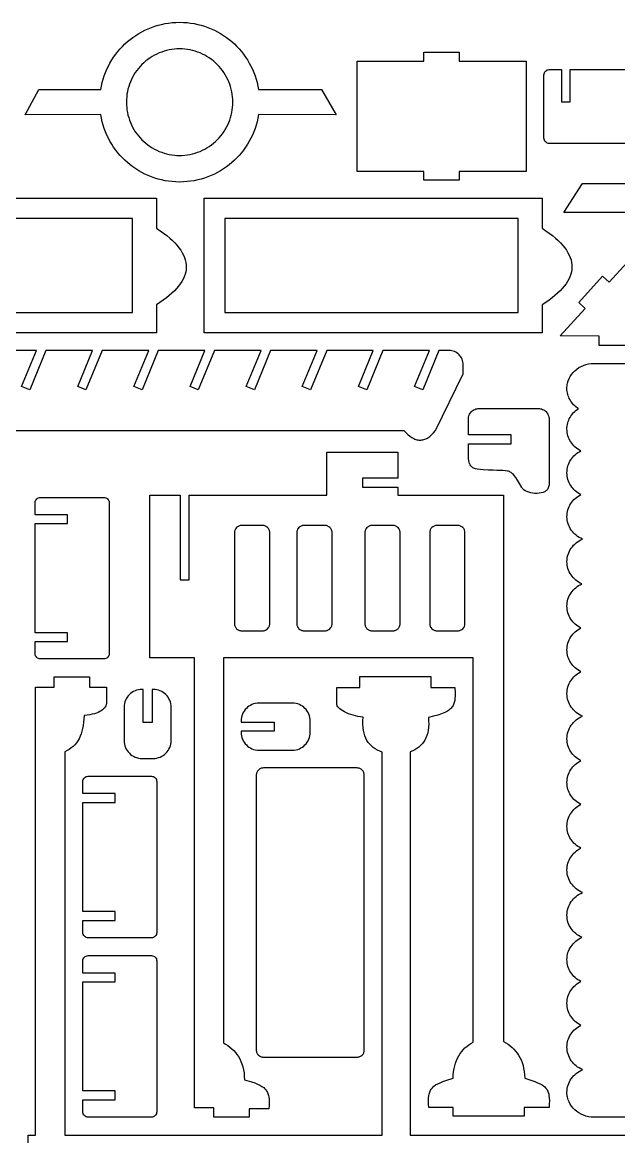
# Model space of a CAD drawing. Extents: x -399 to 499, y -399 to 499.
# Drawn here: x -208.4 to -74, y 244 to 495.2 of the extents above; entities that cross this region are included whole.
import ezdxf

# ---------------------------------------------------------------- set-up
doc = ezdxf.new("R2010")
doc.units = 0
doc.layers.add('DEFAULT_LAYER', color=1, linetype='CONTINUOUS')

msp = doc.modelspace()

# ---------------------------------------------------------------- linework, layer by layer
at = {"layer": 'DEFAULT_LAYER'}
for points in [[(-172.91, 495.2), (-172.08, 495.18), (-171.25, 495.12), (-170.43, 495.03), (-169.63, 494.9), (-168.83, 494.73), (-168.05, 494.54), (-167.29, 494.3), (-166.54, 494.04), (-165.8, 493.74), (-165.08, 493.41), (-164.38, 493.05), (-163.7, 492.66), (-163.03, 492.25), (-162.39, 491.8), (-161.77, 491.33), (-161.16, 490.84), (-160.58, 490.31), (-160.03, 489.77), (-159.49, 489.2), (-158.99, 488.6), (-158.5, 487.99), (-158.05, 487.35), (-157.62, 486.7), (-157.22, 486.02), (-156.85, 485.33), (-156.51, 484.62), (-156.2, 483.89), (-155.92, 483.14), (-155.67, 482.38), (-155.46, 481.61), (-155.28, 480.82), (-155.13, 480.02), (-140.91, 480.02), (-137.67, 474.35), (-155.13, 474.38), (-155.28, 473.58), (-155.46, 472.79), (-155.67, 472.01), (-155.92, 471.26), (-156.2, 470.51), (-156.51, 469.78), (-156.85, 469.07), (-157.22, 468.38), (-157.62, 467.7), (-158.05, 467.05), (-158.5, 466.41), (-158.99, 465.79), (-159.49, 465.2), (-160.03, 464.63), (-160.58, 464.09), (-161.16, 463.56), (-161.77, 463.07), (-162.39, 462.59), (-163.03, 462.15), (-163.7, 461.73), (-164.38, 461.35), (-165.08, 460.99), (-165.8, 460.66), (-166.54, 460.36), (-167.29, 460.1), (-168.05, 459.86), (-168.83, 459.66), (-169.63, 459.5), (-170.43, 459.37), (-171.25, 459.28), (-172.08, 459.22), (-172.91, 459.2), (-173.75, 459.22), (-174.58, 459.28), (-175.4, 459.37), (-176.2, 459.5), (-176.99, 459.66), (-177.77, 459.86), (-178.54, 460.1), (-179.29, 460.36), (-180.03, 460.66), (-180.74, 460.99), (-181.45, 461.35), (-182.13, 461.73), (-182.79, 462.15), (-183.44, 462.59), (-184.06, 463.07), (-184.66, 463.56), (-185.24, 464.09), (-185.8, 464.63), (-186.33, 465.2), (-186.84, 465.79), (-187.32, 466.41), (-187.78, 467.05), (-188.21, 467.7), (-188.61, 468.38), (-188.98, 469.07), (-189.32, 469.78), (-189.63, 470.51), (-189.91, 471.26), (-190.16, 472.01), (-190.37, 472.79), (-190.55, 473.58), (-190.69, 474.38), (-207.73, 474.35), (-204.64, 480.06), (-190.69, 480.02), (-190.55, 480.82), (-190.37, 481.61), (-190.16, 482.38), (-189.91, 483.14), (-189.63, 483.89), (-189.32, 484.62), (-188.98, 485.33), (-188.61, 486.02), (-188.21, 486.7), (-187.78, 487.35), (-187.32, 487.99), (-186.84, 488.6), (-186.33, 489.2), (-185.8, 489.77), (-185.24, 490.31), (-184.66, 490.84), (-184.06, 491.33), (-183.44, 491.8), (-182.79, 492.25), (-182.13, 492.66), (-181.45, 493.05), (-180.74, 493.41), (-180.03, 493.74), (-179.29, 494.04), (-178.54, 494.3), (-177.77, 494.54), (-176.99, 494.73), (-176.2, 494.9), (-175.4, 495.03), (-174.58, 495.12), (-173.75, 495.18), (-172.91, 495.2)], [(-172.91, 489.2), (-173.51, 489.18), (-174.1, 489.14), (-174.69, 489.07), (-175.27, 488.97), (-175.84, 488.84), (-176.4, 488.68), (-176.96, 488.5), (-177.51, 488.29), (-178.04, 488.05), (-178.56, 487.79), (-179.07, 487.5), (-179.57, 487.18), (-180.05, 486.84), (-180.52, 486.48), (-180.97, 486.09), (-181.4, 485.68), (-181.81, 485.25), (-182.2, 484.8), (-182.56, 484.34), (-182.9, 483.86), (-183.21, 483.36), (-183.5, 482.85), (-183.76, 482.33), (-184, 481.79), (-184.21, 481.25), (-184.39, 480.69), (-184.55, 480.12), (-184.68, 479.55), (-184.78, 478.97), (-184.85, 478.39), (-184.9, 477.79), (-184.91, 477.2), (-184.9, 476.6), (-184.85, 476.01), (-184.78, 475.43), (-184.68, 474.85), (-184.55, 474.27), (-184.39, 473.71), (-184.21, 473.15), (-184, 472.61), (-183.76, 472.07), (-183.5, 471.55), (-183.21, 471.04), (-182.9, 470.54), (-182.56, 470.06), (-182.2, 469.59), (-181.81, 469.15), (-181.4, 468.71), (-180.97, 468.3), (-180.52, 467.92), (-180.05, 467.55), (-179.57, 467.22), (-179.07, 466.9), (-178.56, 466.61), (-178.04, 466.35), (-177.51, 466.11), (-176.96, 465.9), (-176.4, 465.72), (-175.84, 465.56), (-175.27, 465.43), (-174.69, 465.33), (-174.1, 465.26), (-173.51, 465.21), (-172.91, 465.2), (-172.32, 465.21), (-171.73, 465.26), (-171.14, 465.33), (-170.56, 465.43), (-169.99, 465.56), (-169.42, 465.72), (-168.87, 465.9), (-168.32, 466.11), (-167.79, 466.35), (-167.26, 466.61), (-166.75, 466.9), (-166.26, 467.22), (-165.77, 467.55), (-165.31, 467.92), (-164.86, 468.3), (-164.43, 468.71), (-164.02, 469.15), (-163.63, 469.59), (-163.27, 470.06), (-162.93, 470.54), (-162.62, 471.04), (-162.33, 471.55), (-162.06, 472.07), (-161.83, 472.61), (-161.62, 473.15), (-161.43, 473.71), (-161.28, 474.27), (-161.15, 474.85), (-161.05, 475.43), (-160.97, 476.01), (-160.93, 476.6), (-160.91, 477.2), (-160.93, 477.79), (-160.97, 478.39), (-161.05, 478.97), (-161.15, 479.55), (-161.28, 480.12), (-161.43, 480.69), (-161.62, 481.25), (-161.83, 481.79), (-162.06, 482.33), (-162.33, 482.85), (-162.62, 483.36), (-162.93, 483.86), (-163.27, 484.34), (-163.63, 484.8), (-164.02, 485.25), (-164.43, 485.68), (-164.86, 486.09), (-165.31, 486.48), (-165.77, 486.84), (-166.26, 487.18), (-166.75, 487.5), (-167.26, 487.79), (-167.79, 488.05), (-168.32, 488.29), (-168.87, 488.5), (-169.42, 488.68), (-169.99, 488.84), (-170.56, 488.97), (-171.14, 489.07), (-171.73, 489.14), (-172.32, 489.18), (-172.91, 489.2)], [(-132.94, 461.59), (-132.94, 486.46), (-117.89, 486.46), (-117.89, 488.47), (-109.89, 488.47), (-109.89, 486.46), (-94.84, 486.46), (-94.84, 461.59), (-109.89, 461.59), (-109.89, 459.59), (-117.89, 459.59), (-117.89, 461.59), (-132.94, 461.59)], [(-91.22, 425.22), (-167.42, 425.22), (-167.42, 455.56), (-91.22, 455.56), (-91.22, 448.77), (-90.39, 448.21), (-89.62, 447.66), (-88.9, 447.11), (-88.24, 446.56), (-87.63, 446.01), (-87.08, 445.46), (-86.58, 444.91), (-86.14, 444.36), (-85.75, 443.81), (-85.41, 443.27), (-85.13, 442.72), (-84.9, 442.18), (-84.72, 441.64), (-84.6, 441.09), (-84.53, 440.55), (-84.51, 440.01), (-84.55, 439.47), (-84.64, 438.93), (-84.77, 438.4), (-84.96, 437.86), (-85.21, 437.32), (-85.5, 436.79), (-85.85, 436.25), (-86.24, 435.72), (-86.69, 435.19), (-87.18, 434.66), (-87.73, 434.12), (-88.33, 433.59), (-88.98, 433.06), (-89.67, 432.54), (-90.42, 432.01), (-91.22, 431.48), (-91.22, 425.22)], [(-183.51, 450.97), (-249.66, 450.97), (-249.66, 429.81), (-183.51, 429.81), (-183.51, 450.97)], [(-96.6, 450.97), (-162.74, 450.97), (-162.74, 429.81), (-96.6, 429.81), (-96.6, 450.97)], [(-89.65, 405.75), (-89.65, 402.1), (-89.65, 398.46), (-89.65, 394.82), (-89.65, 391.18), (-89.66, 390.93), (-89.7, 390.7), (-89.76, 390.47), (-89.84, 390.25), (-89.93, 390.07), (-90.03, 389.91), (-90.16, 389.76), (-90.3, 389.63), (-90.46, 389.51), (-90.63, 389.4), (-90.81, 389.31), (-91.01, 389.23), (-91.43, 389.11), (-91.88, 389.04), (-92.36, 389.01), (-92.84, 389.02), (-93.32, 389.07), (-93.79, 389.16), (-94.24, 389.28), (-94.66, 389.44), (-95.03, 389.62), (-95.35, 389.83), (-95.49, 389.94), (-95.61, 390.06), (-95.71, 390.19), (-95.8, 390.31), (-96.3, 391.22), (-96.75, 391.98), (-97.15, 392.59), (-97.51, 393.08), (-97.69, 393.28), (-97.87, 393.45), (-98.05, 393.6), (-98.23, 393.73), (-98.41, 393.83), (-98.61, 393.92), (-98.81, 393.99), (-99.03, 394.05), (-99.5, 394.13), (-100.05, 394.17), (-101.43, 394.2), (-102.3, 394.22), (-103.32, 394.26), (-104.49, 394.35), (-105.84, 394.49), (-106.27, 394.56), (-106.48, 394.61), (-106.67, 394.69), (-106.85, 394.78), (-107.02, 394.91), (-107.17, 395.06), (-107.32, 395.25), (-107.44, 395.47), (-107.56, 395.74), (-107.65, 396.06), (-107.73, 396.42), (-107.79, 396.84), (-107.83, 397.32), (-107.85, 397.86), (-107.85, 398.46), (-107.84, 400.19), (-98.22, 400.19), (-98.22, 402.19), (-107.85, 402.19), (-107.85, 405.75), (-107.84, 405.99), (-107.8, 406.23), (-107.74, 406.46), (-107.66, 406.68), (-107.56, 406.89), (-107.44, 407.09), (-107.3, 407.27), (-107.15, 407.44), (-106.98, 407.6), (-106.79, 407.74), (-106.59, 407.86), (-106.38, 407.96), (-106.16, 408.04), (-105.93, 408.1), (-105.7, 408.13), (-105.45, 408.15), (-102.1, 408.15), (-98.75, 408.15), (-95.4, 408.15), (-92.05, 408.15), (-91.8, 408.13), (-91.57, 408.1), (-91.34, 408.04), (-91.12, 407.96), (-90.91, 407.86), (-90.71, 407.74), (-90.52, 407.6), (-90.35, 407.44), (-90.2, 407.27), (-90.06, 407.09), (-89.94, 406.89), (-89.84, 406.68), (-89.76, 406.46), (-89.7, 406.23), (-89.66, 405.99), (-89.65, 405.75)], [(-99.91, 388.64), (-99.91, 362), (-99.91, 351.95), (-99.91, 265.47), (-99.4, 265.18), (-98.91, 264.86), (-98.44, 264.52), (-98, 264.15), (-97.59, 263.76), (-97.2, 263.33), (-96.84, 262.87), (-96.52, 262.39), (-96.22, 261.86), (-95.96, 261.31), (-95.73, 260.72), (-95.54, 260.09), (-95.39, 259.42), (-95.27, 258.72), (-95.19, 257.97), (-95.15, 257.18), (-93.54, 256.68), (-92.85, 256.44), (-92.24, 256.19), (-91.7, 255.94), (-91.23, 255.67), (-90.82, 255.38), (-90.65, 255.22), (-90.48, 255.06), (-90.33, 254.88), (-90.2, 254.7), (-90.08, 254.5), (-89.98, 254.29), (-89.89, 254.07), (-89.81, 253.84), (-89.74, 253.59), (-89.69, 253.33), (-89.62, 252.75), (-89.6, 252.11), (-89.62, 251.38), (-89.68, 250.57), (-91.95, 250.57), (-94.09, 250.57), (-95.31, 250.57), (-95.31, 248.63), (-95.46, 248.63), (-99.91, 248.63), (-106.79, 248.63), (-111.16, 248.63), (-111.31, 248.63), (-111.31, 250.57), (-112.36, 250.57), (-114.22, 250.57), (-116.77, 250.57), (-116.83, 251.38), (-116.85, 252.11), (-116.83, 252.75), (-116.76, 253.33), (-116.71, 253.59), (-116.64, 253.84), (-116.57, 254.07), (-116.47, 254.29), (-116.37, 254.5), (-116.25, 254.7), (-116.12, 254.88), (-115.97, 255.06), (-115.81, 255.22), (-115.63, 255.38), (-115.22, 255.67), (-114.75, 255.94), (-114.21, 256.19), (-113.6, 256.44), (-112.91, 256.68), (-111.3, 257.18), (-111.27, 257.95), (-111.19, 258.67), (-111.08, 259.36), (-110.93, 260.01), (-110.75, 260.62), (-110.54, 261.2), (-110.29, 261.75), (-110.01, 262.26), (-109.7, 262.74), (-109.36, 263.2), (-109, 263.62), (-108.61, 264.01), (-108.19, 264.38), (-107.75, 264.72), (-107.28, 265.04), (-106.79, 265.33), (-106.79, 351.95), (-163.06, 351.95), (-163.06, 265.16), (-162.55, 264.87), (-162.06, 264.56), (-161.59, 264.21), (-161.15, 263.84), (-160.73, 263.45), (-160.35, 263.02), (-159.99, 262.57), (-159.66, 262.08), (-159.37, 261.56), (-159.11, 261), (-158.88, 260.41), (-158.69, 259.78), (-158.53, 259.11), (-158.41, 258.41), (-158.34, 257.66), (-158.3, 256.87), (-156.69, 256.37), (-156, 256.13), (-155.39, 255.88), (-154.85, 255.63), (-154.38, 255.36), (-153.97, 255.07), (-153.79, 254.91), (-153.63, 254.75), (-153.48, 254.57), (-153.35, 254.39), (-153.23, 254.19), (-153.12, 253.99), (-153.03, 253.77), (-152.96, 253.53), (-152.89, 253.28), (-152.84, 253.02), (-152.77, 252.44), (-152.75, 251.8), (-152.77, 251.07), (-152.83, 250.26), (-157.21, 250.26), (-157.21, 248.41), (-157.24, 248.41), (-165.18, 248.41), (-165.21, 248.41), (-165.21, 250.26), (-165.18, 250.26), (-165.18, 250.52), (-169.59, 250.52), (-169.59, 351.95), (-179.64, 351.95), (-179.64, 388.64), (-172.76, 388.64), (-172.76, 369.5), (-170.73, 369.5), (-170.73, 388.64), (-139.72, 388.64), (-139.72, 398.34), (-123.72, 398.34), (-123.72, 392.45), (-131.72, 392.45), (-131.72, 390.45), (-123.72, 390.45), (-123.72, 388.64), (-99.91, 388.64)], [(-188.8, 386.92), (-188.8, 352.9), (-188.83, 352.65), (-188.9, 352.43), (-189.01, 352.23), (-189.16, 352.05), (-189.33, 351.9), (-189.54, 351.79), (-189.76, 351.72), (-190, 351.7), (-204.27, 351.7), (-204.51, 351.72), (-204.74, 351.79), (-204.94, 351.9), (-205.12, 352.05), (-205.27, 352.23), (-205.38, 352.43), (-205.45, 352.65), (-205.47, 352.9), (-205.47, 355.62), (-198.18, 355.62), (-198.18, 357.62), (-205.47, 357.62), (-205.47, 382.2), (-198.18, 382.2), (-198.18, 384.2), (-205.47, 384.2), (-205.47, 386.92), (-205.45, 387.16), (-205.38, 387.39), (-205.27, 387.59), (-205.12, 387.77), (-204.94, 387.91), (-204.74, 388.02), (-204.51, 388.1), (-204.27, 388.12), (-190, 388.12), (-189.76, 388.1), (-189.54, 388.02), (-189.33, 387.91), (-189.16, 387.77), (-189.01, 387.59), (-188.9, 387.39), (-188.83, 387.16), (-188.8, 386.92)], [(-160.55, 380.17), (-160.55, 359.65), (-160.54, 359.49), (-160.52, 359.33), (-160.48, 359.18), (-160.43, 359.03), (-160.36, 358.89), (-160.28, 358.76), (-160.08, 358.52), (-159.84, 358.32), (-159.71, 358.24), (-159.57, 358.18), (-159.43, 358.12), (-159.27, 358.08), (-159.11, 358.06), (-158.95, 358.05), (-154.21, 358.05), (-154.05, 358.06), (-153.89, 358.08), (-153.74, 358.12), (-153.59, 358.18), (-153.45, 358.24), (-153.32, 358.32), (-153.08, 358.52), (-152.89, 358.76), (-152.81, 358.89), (-152.74, 359.03), (-152.69, 359.18), (-152.65, 359.33), (-152.62, 359.49), (-152.61, 359.65), (-152.61, 380.17), (-152.62, 380.34), (-152.65, 380.5), (-152.69, 380.65), (-152.74, 380.8), (-152.81, 380.94), (-152.89, 381.07), (-153.08, 381.3), (-153.32, 381.5), (-153.45, 381.58), (-153.59, 381.65), (-153.74, 381.7), (-153.89, 381.74), (-154.05, 381.77), (-154.21, 381.77), (-158.95, 381.77), (-159.11, 381.77), (-159.27, 381.74), (-159.43, 381.7), (-159.57, 381.65), (-159.71, 381.58), (-159.84, 381.5), (-160.08, 381.3), (-160.28, 381.07), (-160.36, 380.94), (-160.43, 380.8), (-160.48, 380.65), (-160.52, 380.5), (-160.54, 380.34), (-160.55, 380.17)], [(-146.51, 380.17), (-146.51, 359.65), (-146.5, 359.49), (-146.48, 359.33), (-146.44, 359.18), (-146.39, 359.03), (-146.32, 358.89), (-146.24, 358.76), (-146.04, 358.52), (-145.8, 358.32), (-145.67, 358.24), (-145.53, 358.18), (-145.39, 358.12), (-145.23, 358.08), (-145.07, 358.06), (-144.91, 358.05), (-140.17, 358.05), (-140.01, 358.06), (-139.85, 358.08), (-139.7, 358.12), (-139.55, 358.18), (-139.41, 358.24), (-139.28, 358.32), (-139.04, 358.52), (-138.85, 358.76), (-138.77, 358.89), (-138.7, 359.03), (-138.65, 359.18), (-138.61, 359.33), (-138.58, 359.49), (-138.57, 359.65), (-138.57, 380.17), (-138.58, 380.34), (-138.61, 380.5), (-138.65, 380.65), (-138.7, 380.8), (-138.77, 380.94), (-138.85, 381.07), (-139.04, 381.3), (-139.28, 381.5), (-139.41, 381.58), (-139.55, 381.65), (-139.7, 381.7), (-139.85, 381.74), (-140.01, 381.77), (-140.17, 381.77), (-144.91, 381.77), (-145.07, 381.77), (-145.23, 381.74), (-145.39, 381.7), (-145.53, 381.65), (-145.67, 381.58), (-145.8, 381.5), (-146.04, 381.3), (-146.24, 381.07), (-146.32, 380.94), (-146.39, 380.8), (-146.44, 380.65), (-146.48, 380.5), (-146.5, 380.34), (-146.51, 380.17)], [(-131.17, 380.17), (-131.17, 359.65), (-131.16, 359.49), (-131.13, 359.33), (-131.09, 359.18), (-131.04, 359.03), (-130.97, 358.89), (-130.89, 358.76), (-130.7, 358.52), (-130.46, 358.32), (-130.33, 358.24), (-130.19, 358.18), (-130.04, 358.12), (-129.89, 358.08), (-129.73, 358.06), (-129.57, 358.05), (-124.83, 358.05), (-124.67, 358.06), (-124.51, 358.08), (-124.35, 358.12), (-124.21, 358.18), (-124.07, 358.24), (-123.94, 358.32), (-123.7, 358.52), (-123.5, 358.76), (-123.42, 358.89), (-123.35, 359.03), (-123.3, 359.18), (-123.26, 359.33), (-123.24, 359.49), (-123.23, 359.65), (-123.23, 380.17), (-123.24, 380.34), (-123.26, 380.5), (-123.3, 380.65), (-123.35, 380.8), (-123.42, 380.94), (-123.5, 381.07), (-123.7, 381.3), (-123.94, 381.5), (-124.07, 381.58), (-124.21, 381.65), (-124.35, 381.7), (-124.51, 381.74), (-124.67, 381.77), (-124.83, 381.77), (-129.57, 381.77), (-129.73, 381.77), (-129.89, 381.74), (-130.04, 381.7), (-130.19, 381.65), (-130.33, 381.58), (-130.46, 381.5), (-130.7, 381.3), (-130.89, 381.07), (-130.97, 380.94), (-131.04, 380.8), (-131.09, 380.65), (-131.13, 380.5), (-131.16, 380.34), (-131.17, 380.17)], [(-116.56, 380.17), (-116.56, 359.65), (-116.55, 359.49), (-116.53, 359.33), (-116.49, 359.18), (-116.43, 359.03), (-116.37, 358.89), (-116.29, 358.76), (-116.09, 358.52), (-115.85, 358.32), (-115.72, 358.24), (-115.58, 358.18), (-115.43, 358.12), (-115.28, 358.08), (-115.12, 358.06), (-114.96, 358.05), (-110.22, 358.05), (-110.06, 358.06), (-109.9, 358.08), (-109.75, 358.12), (-109.6, 358.18), (-109.46, 358.24), (-109.33, 358.32), (-109.09, 358.52), (-108.9, 358.76), (-108.82, 358.89), (-108.75, 359.03), (-108.7, 359.18), (-108.66, 359.33), (-108.63, 359.49), (-108.62, 359.65), (-108.62, 380.17), (-108.63, 380.34), (-108.66, 380.5), (-108.7, 380.65), (-108.75, 380.8), (-108.82, 380.94), (-108.9, 381.07), (-109.09, 381.3), (-109.33, 381.5), (-109.46, 381.58), (-109.6, 381.65), (-109.75, 381.7), (-109.9, 381.74), (-110.06, 381.77), (-110.22, 381.77), (-114.96, 381.77), (-115.12, 381.77), (-115.28, 381.74), (-115.43, 381.7), (-115.58, 381.65), (-115.72, 381.58), (-115.85, 381.5), (-116.09, 381.3), (-116.29, 381.07), (-116.37, 380.94), (-116.43, 380.8), (-116.49, 380.65), (-116.53, 380.5), (-116.55, 380.34), (-116.56, 380.17)], [(-178.83, 344.82), (-179.12, 344.82), (-179.12, 337.35), (-181.12, 337.35), (-181.12, 344.82), (-181.42, 344.82), (-181.82, 344.8), (-182.22, 344.74), (-182.6, 344.64), (-182.97, 344.51), (-183.32, 344.34), (-183.65, 344.14), (-183.96, 343.91), (-184.24, 343.65), (-184.5, 343.36), (-184.73, 343.06), (-184.93, 342.73), (-185.1, 342.38), (-185.24, 342.01), (-185.34, 341.63), (-185.4, 341.23), (-185.42, 340.82), (-185.42, 333.27), (-185.4, 332.86), (-185.34, 332.46), (-185.24, 332.08), (-185.1, 331.71), (-184.93, 331.36), (-184.73, 331.03), (-184.5, 330.73), (-184.24, 330.44), (-183.96, 330.18), (-183.65, 329.95), (-183.32, 329.75), (-182.97, 329.58), (-182.6, 329.45), (-182.22, 329.35), (-181.82, 329.29), (-181.42, 329.27), (-178.83, 329.27), (-178.43, 329.29), (-178.03, 329.35), (-177.65, 329.45), (-177.28, 329.58), (-176.93, 329.75), (-176.6, 329.95), (-176.29, 330.18), (-176.01, 330.44), (-175.75, 330.73), (-175.52, 331.03), (-175.32, 331.36), (-175.15, 331.71), (-175.01, 332.08), (-174.91, 332.46), (-174.85, 332.86), (-174.83, 333.27), (-174.83, 340.82), (-174.85, 341.23), (-174.91, 341.63), (-175.01, 342.01), (-175.15, 342.38), (-175.32, 342.73), (-175.52, 343.06), (-175.75, 343.36), (-176.01, 343.65), (-176.29, 343.91), (-176.6, 344.14), (-176.93, 344.34), (-177.28, 344.51), (-177.65, 344.64), (-178.03, 344.74), (-178.43, 344.8), (-178.83, 344.82)], [(-159.05, 337.73), (-159.05, 337.44), (-151.58, 337.44), (-151.58, 335.44), (-159.05, 335.44), (-159.05, 335.14), (-159.03, 334.74), (-158.97, 334.34), (-158.87, 333.96), (-158.74, 333.59), (-158.57, 333.24), (-158.37, 332.91), (-158.14, 332.6), (-157.88, 332.32), (-157.6, 332.06), (-157.29, 331.83), (-156.96, 331.63), (-156.61, 331.46), (-156.24, 331.32), (-155.86, 331.23), (-155.46, 331.16), (-155.05, 331.14), (-147.5, 331.14), (-147.09, 331.16), (-146.69, 331.23), (-146.31, 331.32), (-145.94, 331.46), (-145.59, 331.63), (-145.26, 331.83), (-144.96, 332.06), (-144.67, 332.32), (-144.41, 332.6), (-144.18, 332.91), (-143.98, 333.24), (-143.81, 333.59), (-143.68, 333.96), (-143.58, 334.34), (-143.52, 334.74), (-143.5, 335.14), (-143.5, 337.73), (-143.52, 338.14), (-143.58, 338.53), (-143.68, 338.91), (-143.81, 339.28), (-143.98, 339.63), (-144.18, 339.96), (-144.41, 340.27), (-144.67, 340.55), (-144.96, 340.81), (-145.26, 341.04), (-145.59, 341.24), (-145.94, 341.41), (-146.31, 341.55), (-146.69, 341.65), (-147.09, 341.71), (-147.5, 341.73), (-155.05, 341.73), (-155.46, 341.71), (-155.86, 341.65), (-156.24, 341.55), (-156.61, 341.41), (-156.96, 341.24), (-157.29, 341.04), (-157.6, 340.81), (-157.88, 340.55), (-158.14, 340.27), (-158.37, 339.96), (-158.57, 339.63), (-158.74, 339.28), (-158.87, 338.91), (-158.97, 338.53), (-159.03, 338.14), (-159.05, 337.73)], [(-131.31, 263.54), (-131.31, 325.52), (-131.32, 325.68), (-131.34, 325.84), (-131.38, 325.99), (-131.44, 326.14), (-131.51, 326.28), (-131.59, 326.41), (-131.78, 326.65), (-132.02, 326.85), (-132.15, 326.93), (-132.29, 326.99), (-132.44, 327.05), (-132.59, 327.09), (-132.75, 327.11), (-132.91, 327.12), (-154.05, 327.12), (-154.22, 327.11), (-154.37, 327.09), (-154.53, 327.05), (-154.67, 326.99), (-154.81, 326.93), (-154.95, 326.85), (-155.18, 326.65), (-155.38, 326.41), (-155.46, 326.28), (-155.53, 326.14), (-155.58, 325.99), (-155.62, 325.84), (-155.64, 325.68), (-155.65, 325.52), (-155.65, 263.54), (-155.64, 263.38), (-155.62, 263.22), (-155.58, 263.07), (-155.53, 262.92), (-155.46, 262.78), (-155.38, 262.65), (-155.18, 262.41), (-154.95, 262.22), (-154.81, 262.14), (-154.67, 262.07), (-154.53, 262.02), (-154.37, 261.98), (-154.22, 261.95), (-154.05, 261.94), (-132.91, 261.94), (-132.75, 261.95), (-132.59, 261.98), (-132.44, 262.02), (-132.29, 262.07), (-132.15, 262.14), (-132.02, 262.22), (-131.78, 262.41), (-131.59, 262.65), (-131.51, 262.78), (-131.44, 262.92), (-131.38, 263.07), (-131.34, 263.22), (-131.32, 263.38), (-131.31, 263.54)], [(-178.07, 324.06), (-178.07, 290.04), (-178.09, 289.8), (-178.16, 289.57), (-178.27, 289.37), (-178.42, 289.19), (-178.6, 289.04), (-178.8, 288.93), (-179.03, 288.86), (-179.27, 288.84), (-193.54, 288.84), (-193.78, 288.86), (-194, 288.93), (-194.21, 289.04), (-194.38, 289.19), (-194.53, 289.37), (-194.64, 289.57), (-194.71, 289.8), (-194.74, 290.04), (-194.74, 292.76), (-187.45, 292.76), (-187.45, 294.76), (-194.74, 294.76), (-194.74, 319.34), (-187.45, 319.34), (-187.45, 321.34), (-194.74, 321.34), (-194.74, 324.06), (-194.71, 324.3), (-194.64, 324.53), (-194.53, 324.73), (-194.38, 324.91), (-194.21, 325.06), (-194, 325.17), (-193.78, 325.24), (-193.54, 325.26), (-179.27, 325.26), (-179.03, 325.24), (-178.8, 325.17), (-178.6, 325.06), (-178.42, 324.91), (-178.27, 324.73), (-178.16, 324.53), (-178.09, 324.3), (-178.07, 324.06)], [(-178.07, 283.63), (-178.07, 249.61), (-178.09, 249.37), (-178.16, 249.14), (-178.27, 248.94), (-178.42, 248.76), (-178.6, 248.61), (-178.8, 248.5), (-179.03, 248.43), (-179.27, 248.41), (-193.54, 248.41), (-193.78, 248.43), (-194, 248.5), (-194.21, 248.61), (-194.38, 248.76), (-194.53, 248.94), (-194.64, 249.14), (-194.71, 249.37), (-194.74, 249.61), (-194.74, 252.33), (-187.45, 252.33), (-187.45, 254.33), (-194.74, 254.33), (-194.74, 278.91), (-187.45, 278.91), (-187.45, 280.91), (-194.74, 280.91), (-194.74, 283.63), (-194.71, 283.87), (-194.64, 284.1), (-194.53, 284.3), (-194.38, 284.48), (-194.21, 284.63), (-194, 284.74), (-193.78, 284.81), (-193.54, 284.83), (-179.27, 284.83), (-179.03, 284.81), (-178.8, 284.74), (-178.6, 284.63), (-178.42, 284.48), (-178.27, 284.3), (-178.16, 284.1), (-178.09, 283.87), (-178.07, 283.63)]]:
    msp.add_lwpolyline(points, close=True, dxfattribs=at)
for points in [[(-55.59, 467.88), (-89.61, 467.88), (-89.85, 467.9), (-90.08, 467.98), (-90.28, 468.09), (-90.46, 468.23), (-90.6, 468.41), (-90.72, 468.61), (-90.79, 468.84), (-90.81, 469.08), (-90.81, 483.35), (-90.79, 483.59), (-90.72, 483.82), (-90.6, 484.02), (-90.46, 484.2), (-90.28, 484.34), (-90.08, 484.45), (-89.85, 484.52), (-89.61, 484.55), (-86.89, 484.55), (-86.89, 477.26), (-84.89, 477.26), (-84.89, 484.55), (-60.31, 484.55)], [(-53.65, 452.36), (-86.36, 452.34), (-82.14, 458.89), (-53.65, 458.87)], [(-254.33, 455.56), (-178.13, 455.56), (-178.13, 448.77), (-177.31, 448.21), (-176.53, 447.66), (-175.82, 447.11), (-175.16, 446.56), (-174.55, 446.01), (-174, 445.46), (-173.5, 444.91), (-173.06, 444.36), (-172.67, 443.81), (-172.33, 443.27), (-172.05, 442.72), (-171.82, 442.18), (-171.64, 441.64), (-171.52, 441.09), (-171.45, 440.55), (-171.43, 440.01), (-171.47, 439.47), (-171.55, 438.93), (-171.69, 438.4), (-171.88, 437.86), (-172.12, 437.32), (-172.42, 436.79), (-172.76, 436.25), (-173.16, 435.72), (-173.6, 435.19), (-174.1, 434.66), (-174.65, 434.12), (-175.25, 433.59), (-175.89, 433.06), (-176.59, 432.54), (-177.34, 432.01), (-178.13, 431.48), (-178.13, 425.22), (-178.13, 425.22), (-254.33, 425.22)], [(-70.38, 422.35), (-78.38, 422.35), (-78.38, 424.43), (-87.2, 424.49), (-81.51, 430.72), (-82.97, 432.04), (-77.59, 437.96), (-76.11, 436.62), (-70.39, 442.89)], [(-272.5, 403.22), (-122.42, 403.22), (-121.95, 402.72), (-121.49, 402.28), (-121.03, 401.9), (-120.57, 401.59), (-120.12, 401.35), (-119.89, 401.25), (-119.66, 401.17), (-119.44, 401.11), (-119.21, 401.06), (-118.99, 401.03), (-118.77, 401.02), (-118.54, 401.02), (-118.32, 401.05), (-118.1, 401.08), (-117.88, 401.14), (-117.66, 401.22), (-117.44, 401.31), (-117.22, 401.42), (-117, 401.55), (-116.79, 401.69), (-116.57, 401.86), (-116.14, 402.24), (-115.71, 402.69), (-115.29, 403.22), (-109.01, 415.97), (-109.01, 418.02), (-109.03, 418.34), (-109.08, 418.66), (-109.16, 418.96), (-109.26, 419.26), (-109.4, 419.54), (-109.56, 419.8), (-109.75, 420.05), (-109.95, 420.28), (-110.18, 420.48), (-110.43, 420.67), (-110.69, 420.83), (-110.97, 420.96), (-111.26, 421.07), (-111.57, 421.15), (-111.89, 421.2), (-112.21, 421.22), (-112.21, 421.22), (-114.47, 421.22), (-118.11, 412.38), (-119.96, 413.14), (-116.63, 421.22), (-127.12, 421.22), (-130.76, 412.38), (-132.61, 413.14), (-129.29, 421.22), (-139.78, 421.22), (-143.42, 412.38), (-145.27, 413.14), (-141.94, 421.22), (-152.41, 421.22), (-156.05, 412.38), (-157.9, 413.14), (-154.57, 421.22), (-165.07, 421.22), (-168.71, 412.38), (-170.55, 413.14), (-167.23, 421.22), (-177.72, 421.22), (-181.36, 412.38), (-183.21, 413.14), (-179.89, 421.22), (-190.38, 421.22), (-194.02, 412.38), (-195.87, 413.14), (-192.54, 421.22), (-203.04, 421.22), (-206.67, 412.38), (-208.52, 413.14), (-205.2, 421.22), (-215.69, 421.22)], [(-60.34, 248.41), (-79.57, 248.41), (-79.57, 248.41), (-80.19, 248.44), (-80.79, 248.52), (-81.37, 248.66), (-81.93, 248.85), (-82.46, 249.09), (-82.96, 249.37), (-83.43, 249.69), (-83.86, 250.05), (-84.25, 250.45), (-84.6, 250.88), (-84.9, 251.35), (-85.16, 251.84), (-85.36, 252.35), (-85.51, 252.89), (-85.57, 253.17), (-85.61, 253.45), (-85.63, 253.74), (-85.64, 254.02), (-85.62, 254.44), (-85.57, 254.85), (-85.49, 255.25), (-85.38, 255.64), (-85.24, 256.02), (-85.07, 256.39), (-84.88, 256.74), (-84.66, 257.08), (-84.42, 257.4), (-84.15, 257.71), (-83.86, 257.99), (-83.55, 258.26), (-83.23, 258.51), (-82.88, 258.73), (-82.52, 258.94), (-82.13, 259.12), (-82.52, 259.3), (-82.88, 259.5), (-83.23, 259.72), (-83.56, 259.97), (-83.86, 260.24), (-84.15, 260.53), (-84.42, 260.83), (-84.66, 261.15), (-84.88, 261.49), (-85.07, 261.84), (-85.24, 262.21), (-85.38, 262.59), (-85.49, 262.98), (-85.57, 263.38), (-85.62, 263.79), (-85.64, 264.21), (-85.62, 264.6), (-85.58, 264.99), (-85.51, 265.37), (-85.41, 265.74), (-85.28, 266.1), (-85.13, 266.45), (-84.96, 266.79), (-84.76, 267.11), (-84.55, 267.42), (-84.31, 267.72), (-84.05, 268), (-83.77, 268.26), (-83.47, 268.51), (-83.15, 268.74), (-82.82, 268.95), (-82.48, 269.14), (-82.82, 269.33), (-83.15, 269.54), (-83.47, 269.76), (-83.77, 270.01), (-84.05, 270.27), (-84.31, 270.56), (-84.55, 270.85), (-84.76, 271.16), (-84.96, 271.49), (-85.13, 271.82), (-85.28, 272.17), (-85.41, 272.53), (-85.51, 272.9), (-85.58, 273.28), (-85.62, 273.67), (-85.64, 274.07), (-85.62, 274.46), (-85.58, 274.85), (-85.51, 275.23), (-85.41, 275.6), (-85.28, 275.96), (-85.13, 276.31), (-84.96, 276.65), (-84.76, 276.97), (-84.55, 277.28), (-84.31, 277.58), (-84.05, 277.86), (-83.77, 278.12), (-83.47, 278.37), (-83.16, 278.6), (-82.82, 278.81), (-82.48, 279), (-82.82, 279.19), (-83.16, 279.39), (-83.47, 279.62), (-83.77, 279.87), (-84.05, 280.13), (-84.31, 280.41), (-84.55, 280.71), (-84.76, 281.02), (-84.96, 281.35), (-85.13, 281.68), (-85.28, 282.03), (-85.41, 282.39), (-85.51, 282.76), (-85.58, 283.14), (-85.62, 283.53), (-85.64, 283.93), (-85.62, 284.33), (-85.58, 284.73), (-85.5, 285.12), (-85.4, 285.5), (-85.26, 285.87), (-85.11, 286.23), (-84.92, 286.57), (-84.72, 286.9), (-84.48, 287.22), (-84.23, 287.52), (-83.96, 287.8), (-83.67, 288.07), (-83.35, 288.32), (-83.02, 288.54), (-82.68, 288.75), (-82.31, 288.94), (-82.68, 289.12), (-83.02, 289.33), (-83.35, 289.55), (-83.67, 289.8), (-83.96, 290.07), (-84.23, 290.35), (-84.48, 290.65), (-84.72, 290.97), (-84.92, 291.3), (-85.11, 291.64), (-85.26, 292), (-85.4, 292.37), (-85.5, 292.75), (-85.58, 293.14), (-85.62, 293.54), (-85.64, 293.95), (-85.62, 294.36), (-85.57, 294.77), (-85.49, 295.18), (-85.38, 295.57), (-85.24, 295.94), (-85.07, 296.31), (-84.88, 296.66), (-84.66, 297), (-84.42, 297.32), (-84.15, 297.63), (-83.86, 297.91), (-83.55, 298.18), (-83.23, 298.43), (-82.88, 298.65), (-82.51, 298.86), (-82.13, 299.04), (-82.51, 299.22), (-82.88, 299.42), (-83.23, 299.65), (-83.55, 299.89), (-83.86, 300.16), (-84.15, 300.45), (-84.42, 300.75), (-84.66, 301.07), (-84.88, 301.41), (-85.07, 301.76), (-85.24, 302.13), (-85.38, 302.51), (-85.49, 302.9), (-85.57, 303.3), (-85.62, 303.71), (-85.64, 304.13), (-85.62, 304.52), (-85.58, 304.91), (-85.51, 305.29), (-85.41, 305.66), (-85.28, 306.02), (-85.13, 306.37), (-84.96, 306.71), (-84.76, 307.03), (-84.55, 307.34), (-84.31, 307.64), (-84.05, 307.92), (-83.77, 308.18), (-83.47, 308.43), (-83.15, 308.66), (-82.82, 308.87), (-82.48, 309.06), (-82.82, 309.25), (-83.15, 309.46), (-83.47, 309.68), (-83.77, 309.93), (-84.05, 310.2), (-84.31, 310.48), (-84.55, 310.77), (-84.76, 311.08), (-84.96, 311.41), (-85.13, 311.74), (-85.28, 312.09), (-85.41, 312.45), (-85.51, 312.82), (-85.58, 313.2), (-85.62, 313.59), (-85.64, 313.99), (-85.62, 314.38), (-85.58, 314.77), (-85.51, 315.15), (-85.41, 315.52), (-85.28, 315.88), (-85.13, 316.23), (-84.96, 316.57), (-84.76, 316.89), (-84.55, 317.2), (-84.31, 317.5), (-84.05, 317.78), (-83.77, 318.04), (-83.47, 318.29), (-83.16, 318.52), (-82.82, 318.73), (-82.48, 318.92), (-82.82, 319.11), (-83.16, 319.32), (-83.47, 319.54), (-83.77, 319.79), (-84.05, 320.05), (-84.31, 320.34), (-84.55, 320.63), (-84.76, 320.94), (-84.96, 321.27), (-85.13, 321.6), (-85.28, 321.95), (-85.41, 322.31), (-85.51, 322.68), (-85.58, 323.06), (-85.62, 323.45), (-85.64, 323.85), (-85.62, 324.24), (-85.58, 324.63), (-85.51, 325.01), (-85.41, 325.38), (-85.28, 325.74), (-85.13, 326.09), (-84.96, 326.43), (-84.76, 326.75), (-84.55, 327.06), (-84.31, 327.36), (-84.05, 327.64), (-83.77, 327.9), (-83.47, 328.15), (-83.15, 328.38), (-82.82, 328.59), (-82.48, 328.78), (-82.82, 328.96), (-83.15, 329.17), (-83.47, 329.4), (-83.77, 329.65), (-84.05, 329.91), (-84.31, 330.19), (-84.55, 330.49), (-84.76, 330.8), (-84.96, 331.13), (-85.13, 331.46), (-85.28, 331.81), (-85.41, 332.17), (-85.51, 332.54), (-85.58, 332.92), (-85.62, 333.31), (-85.64, 333.71), (-85.62, 334.12), (-85.57, 334.53), (-85.49, 334.93), (-85.38, 335.33), (-85.24, 335.7), (-85.07, 336.07), (-84.88, 336.42), (-84.66, 336.76), (-84.42, 337.08), (-84.15, 337.39), (-83.86, 337.67), (-83.55, 337.94), (-83.23, 338.19), (-82.88, 338.41), (-82.52, 338.62), (-82.13, 338.8), (-82.52, 338.98), (-82.88, 339.18), (-83.23, 339.41), (-83.56, 339.65), (-83.86, 339.92), (-84.15, 340.21), (-84.42, 340.51), (-84.66, 340.83), (-84.88, 341.17), (-85.07, 341.52), (-85.24, 341.89), (-85.38, 342.27), (-85.49, 342.66), (-85.57, 343.06), (-85.62, 343.47), (-85.64, 343.89), (-85.62, 344.28), (-85.58, 344.67), (-85.51, 345.05), (-85.41, 345.42), (-85.28, 345.78), (-85.13, 346.13), (-84.96, 346.47), (-84.76, 346.79), (-84.55, 347.1), (-84.31, 347.4), (-84.05, 347.68), (-83.77, 347.94), (-83.47, 348.19), (-83.15, 348.42), (-82.82, 348.63), (-82.48, 348.82), (-82.82, 349.01), (-83.15, 349.22), (-83.47, 349.44), (-83.77, 349.69), (-84.05, 349.96), (-84.31, 350.24), (-84.55, 350.53), (-84.76, 350.84), (-84.96, 351.17), (-85.13, 351.5), (-85.28, 351.85), (-85.41, 352.21), (-85.51, 352.58), (-85.58, 352.96), (-85.62, 353.35), (-85.64, 353.75), (-85.62, 354.14), (-85.58, 354.53), (-85.51, 354.91), (-85.41, 355.28), (-85.28, 355.64), (-85.13, 355.99), (-84.96, 356.33), (-84.76, 356.65), (-84.55, 356.96), (-84.31, 357.26), (-84.05, 357.54), (-83.77, 357.8), (-83.47, 358.05), (-83.16, 358.28), (-82.82, 358.49), (-82.48, 358.68), (-82.82, 358.87), (-83.15, 359.08), (-83.47, 359.3), (-83.77, 359.55), (-84.05, 359.81), (-84.31, 360.09), (-84.55, 360.39), (-84.76, 360.7), (-84.96, 361.03), (-85.13, 361.36), (-85.28, 361.71), (-85.41, 362.07), (-85.51, 362.44), (-85.58, 362.82), (-85.62, 363.21), (-85.64, 363.61), (-85.62, 364.01), (-85.58, 364.41), (-85.5, 364.8), (-85.4, 365.18), (-85.26, 365.55), (-85.11, 365.91), (-84.92, 366.25), (-84.72, 366.58), (-84.48, 366.9), (-84.23, 367.2), (-83.96, 367.48), (-83.67, 367.75), (-83.35, 368), (-83.02, 368.22), (-82.68, 368.43), (-82.31, 368.62), (-82.68, 368.8), (-83.02, 369.01), (-83.35, 369.24), (-83.67, 369.48), (-83.96, 369.75), (-84.23, 370.03), (-84.48, 370.33), (-84.72, 370.65), (-84.92, 370.98), (-85.11, 371.32), (-85.26, 371.68), (-85.4, 372.05), (-85.5, 372.43), (-85.58, 372.82), (-85.62, 373.22), (-85.64, 373.63), (-85.62, 374.05), (-85.57, 374.46), (-85.49, 374.86), (-85.38, 375.25), (-85.24, 375.63), (-85.07, 375.99), (-84.88, 376.34), (-84.66, 376.68), (-84.42, 377), (-84.15, 377.31), (-83.86, 377.59), (-83.55, 377.86), (-83.23, 378.11), (-82.88, 378.33), (-82.51, 378.54), (-82.13, 378.72), (-82.51, 378.9), (-82.88, 379.1), (-83.23, 379.33), (-83.55, 379.57), (-83.86, 379.84), (-84.15, 380.13), (-84.42, 380.43), (-84.66, 380.75), (-84.88, 381.09), (-85.07, 381.44), (-85.24, 381.81), (-85.38, 382.19), (-85.49, 382.58), (-85.57, 382.98), (-85.62, 383.39), (-85.64, 383.81), (-85.62, 384.2), (-85.58, 384.59), (-85.51, 384.97), (-85.41, 385.34), (-85.28, 385.7), (-85.13, 386.05), (-84.96, 386.39), (-84.76, 386.71), (-84.55, 387.02), (-84.31, 387.32), (-84.05, 387.6), (-83.77, 387.87), (-83.47, 388.11), (-83.15, 388.34), (-82.82, 388.55), (-82.48, 388.74), (-82.82, 388.93), (-83.15, 389.14), (-83.47, 389.37), (-83.77, 389.61), (-84.05, 389.88), (-84.31, 390.16), (-84.55, 390.45), (-84.76, 390.76), (-84.96, 391.09), (-85.13, 391.43), (-85.28, 391.77), (-85.41, 392.14), (-85.51, 392.51), (-85.58, 392.89), (-85.62, 393.27), (-85.64, 393.67), (-85.62, 394.06), (-85.58, 394.45), (-85.51, 394.83), (-85.41, 395.2), (-85.28, 395.56), (-85.13, 395.91), (-84.96, 396.25), (-84.76, 396.57), (-84.55, 396.88), (-84.31, 397.18), (-84.05, 397.46), (-83.77, 397.72), (-83.47, 397.97), (-83.16, 398.2), (-82.82, 398.41), (-82.48, 398.6), (-82.82, 398.79), (-83.16, 399), (-83.47, 399.22), (-83.77, 399.47), (-84.05, 399.74), (-84.31, 400.02), (-84.55, 400.31), (-84.76, 400.62), (-84.96, 400.95), (-85.13, 401.28), (-85.28, 401.63), (-85.41, 401.99), (-85.51, 402.36), (-85.58, 402.74), (-85.62, 403.13), (-85.64, 403.53), (-85.63, 403.88), (-85.59, 404.23), (-85.53, 404.57), (-85.45, 404.9), (-85.36, 405.23), (-85.24, 405.54), (-85.1, 405.85), (-84.94, 406.15), (-84.76, 406.44), (-84.57, 406.71), (-84.36, 406.98), (-84.13, 407.23), (-83.89, 407.47), (-83.63, 407.7), (-83.36, 407.91), (-83.07, 408.11), (-83.36, 408.31), (-83.63, 408.52), (-83.89, 408.75), (-84.13, 408.99), (-84.36, 409.25), (-84.57, 409.51), (-84.76, 409.79), (-84.94, 410.08), (-85.1, 410.38), (-85.24, 410.68), (-85.36, 411), (-85.45, 411.33), (-85.53, 411.66), (-85.59, 412), (-85.63, 412.35), (-85.64, 412.7), (-85.63, 412.99), (-85.61, 413.27), (-85.57, 413.55), (-85.51, 413.83), (-85.36, 414.37), (-85.16, 414.89), (-84.9, 415.38), (-84.6, 415.84), (-84.25, 416.27), (-83.86, 416.67), (-83.43, 417.03), (-82.96, 417.36), (-82.46, 417.64), (-81.93, 417.87), (-81.37, 418.06), (-80.79, 418.2), (-80.19, 418.29), (-79.57, 418.32), (-60.34, 418.32)], [(-207.01, 226.45), (-207.01, 244.38), (-205.39, 244.38), (-205.39, 244.38), (-205.39, 341.98), (-205.39, 343.66), (-205.39, 345.35), (-201.22, 345.35), (-201.22, 347.66), (-193.22, 347.66), (-193.22, 345.35), (-189.39, 345.35), (-189.39, 341.98), (-189.42, 341.68), (-189.49, 341.4), (-189.58, 341.14), (-189.71, 340.88), (-189.87, 340.64), (-190.07, 340.42), (-190.31, 340.21), (-190.59, 340.01), (-190.91, 339.82), (-191.27, 339.65), (-191.68, 339.49), (-192.13, 339.35), (-192.63, 339.22), (-193.18, 339.11), (-193.78, 339.01), (-194.43, 338.93), (-194.47, 338.16), (-194.54, 337.42), (-194.64, 336.72), (-194.77, 336.05), (-194.93, 335.42), (-195.12, 334.82), (-195.34, 334.26), (-195.59, 333.73), (-195.88, 333.24), (-196.19, 332.78), (-196.54, 332.36), (-196.92, 331.98), (-197.33, 331.63), (-197.77, 331.31), (-198.24, 331.03), (-198.75, 330.79), (-198.75, 244.38), (-127.28, 244.38), (-127.28, 330.68), (-127.82, 330.9), (-128.33, 331.15), (-128.82, 331.43), (-129.27, 331.74), (-129.68, 332.09), (-130.06, 332.48), (-130.4, 332.9), (-130.7, 333.35), (-130.96, 333.85), (-131.18, 334.39), (-131.35, 334.97), (-131.49, 335.59), (-131.57, 336.26), (-131.61, 336.98), (-131.6, 337.74), (-131.54, 338.55), (-132.14, 338.62), (-132.73, 338.72), (-133.29, 338.85), (-133.84, 338.99), (-134.36, 339.16), (-134.85, 339.35), (-135.31, 339.55), (-135.74, 339.76), (-136.13, 339.98), (-136.48, 340.21), (-136.78, 340.44), (-137.03, 340.68), (-137.23, 340.91), (-137.38, 341.14), (-137.47, 341.36), (-137.49, 341.47), (-137.49, 341.58), (-137.49, 345.28), (-132.33, 345.28), (-132.33, 347.76), (-116.33, 347.76), (-116.33, 345.28), (-110.9, 345.28), (-110.86, 343.96), (-110.86, 343.38), (-110.88, 342.83), (-110.93, 342.32), (-111.03, 341.85), (-111.11, 341.62), (-111.19, 341.41), (-111.29, 341.2), (-111.41, 341), (-111.55, 340.81), (-111.71, 340.62), (-111.89, 340.44), (-112.1, 340.27), (-112.33, 340.1), (-112.59, 339.94), (-112.87, 339.78), (-113.18, 339.63), (-113.52, 339.48), (-113.89, 339.33), (-114.74, 339.05), (-115.72, 338.79), (-116.85, 338.53), (-116.8, 337.73), (-116.78, 336.99), (-116.82, 336.29), (-116.9, 335.63), (-117.02, 335.02), (-117.19, 334.44), (-117.4, 333.91), (-117.65, 333.42), (-117.94, 332.96), (-118.26, 332.54), (-118.62, 332.16), (-119.02, 331.81), (-119.45, 331.5), (-119.91, 331.21), (-120.4, 330.96), (-120.93, 330.73), (-120.93, 244.38), (-49.72, 244.38)]]:
    msp.add_lwpolyline(points, dxfattribs=at)

doc.saveas('drawing.dxf')
